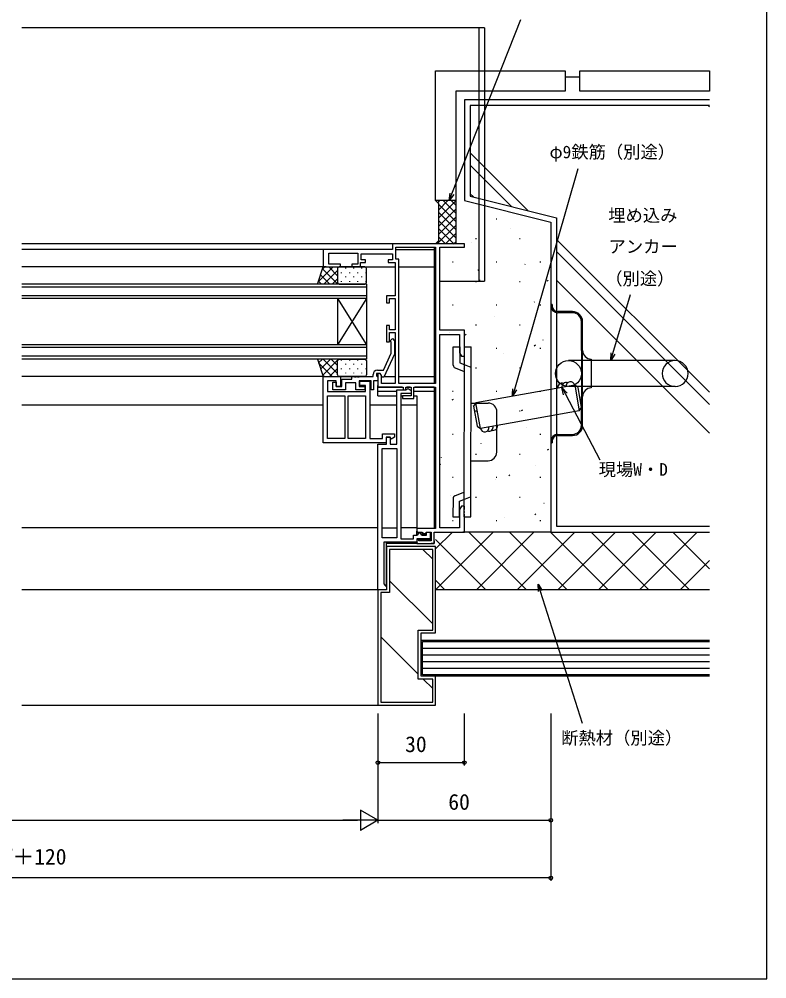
# Model space of a CAD drawing. Units: millimetres, scale not verified. Extents: x -437 to 438, y -344 to 341.
# Drawn here: x 178.8 to 438.2, y -343.5 to -10.6 of the extents above; entities that cross this region are included whole.
import ezdxf
from ezdxf.enums import TextEntityAlignment as Align

# ---------------------------------------------------------------- set-up
doc = ezdxf.new("R2010")
doc.units = ezdxf.units.MM
doc.header["$LTSCALE"] = 2
for name, color, linetype in [('0-2_YKK_11', 7, 'Continuous'), ('0-3_YKK_12', 2, 'Continuous'), ('0-4_YKK_13', 4, 'Continuous'), ('0-5_YKK_D', 6, 'Continuous'), ('0-6_YKK_ZWAK', 7, 'Continuous'), ('0-7_YSS_K', 3, 'Continuous')]:
    doc.layers.add(name, color=color, linetype=linetype)
doc.styles.add('ＭＳ ゴシック', font='')
doc.styles.get('ＭＳ ゴシック').set_extended_font_data('MS Gothic')

msp = doc.modelspace()

# ---------------------------------------------------------------- linework, layer by layer
at = {"layer": '0-2_YKK_11'}
for points in [[(324.796, -187.002), (324.796, -120.002), (331.596, -120.002), (331.596, -126.29), (332.296, -127.502), (333.296, -127.502), (333.296, -118.502), (324.796, -118.502), (324.796, -89.702), (333.296, -89.702), (333.296, -88.502), (308.296, -88.502), (308.296, -90.502), (284.296, -90.502), (284.296, -96.502), (290.296, -96.502), (290.296, -95.502), (286.296, -95.502), (286.296, -91.702), (296.296, -91.702), (296.296, -95.502), (294.296, -95.502), (294.296, -96.502), (297.296, -96.502), (297.296, -95.002), (298.996, -95.002), (298.996, -94.002), (297.496, -94.002), (297.496, -92.002), (308.296, -92.002), (308.296, -94.002), (306.796, -94.002), (306.796, -95.002), (309.296, -95.002), (309.296, -106.502), (306.296, -106.502), (306.296, -109.002), (307.296, -109.002), (307.296, -107.502), (309.296, -107.502)], [(309.296, -107.502), (309.296, -118.302), (307.296, -118.302), (307.296, -116.802), (306.296, -116.802), (306.296, -122.502), (307.296, -122.502), (307.296, -119.302), (309.296, -119.302), (309.296, -137.002), (304.496, -137.002), (304.496, -134.195), (304.096, -133.502), (303.296, -133.502), (303.296, -138.202), (311.996, -138.202), (311.996, -139.202), (312.996, -139.202), (312.996, -138.202), (314.796, -138.202), (314.796, -141.202), (311.796, -141.202), (311.796, -142.202), (315.796, -142.202), (315.796, -138.202), (323.296, -138.202), (323.296, -187.302), (316.796, -187.302), (316.796, -188.502), (318.477, -188.502), (319.446, -189.062), (319.896, -188.802), (320.196, -188.502), (321.796, -188.502), (321.796, -191.502), (317.558, -191.502), (317.241, -190.953), (316.796, -191.072), (316.796, -192.502), (322.796, -192.502)], [(303.096, -132.302), (305.184, -132.302), (307.896, -126.486), (307.896, -122.651), (307.472, -122.227), (308.321, -121.378), (309.096, -122.154), (309.096, -126.752)], [(309.096, -126.752), (305.389, -134.702), (304.789, -134.702), (304.096, -133.502), (302.796, -133.502), (302.796, -134.302), (302.996, -134.502), (303.296, -134.802), (303.296, -136.002), (301.796, -136.002), (301.796, -139.202), (300.896, -139.202), (300.896, -136.002), (296.796, -136.002), (296.796, -138.002), (298.796, -138.002), (298.796, -139.202), (295.596, -139.202), (295.596, -136.702), (291.996, -136.702), (291.996, -139.202), (287.596, -139.202), (287.596, -136.502), (288.796, -136.502), (288.796, -138.002), (290.796, -138.002), (290.796, -135.502), (294.296, -135.502), (294.296, -134.502), (295.038, -134.502), (295.221, -134.622), (295.771, -134.622), (295.955, -134.502), (296.038, -134.502), (296.221, -134.622), (296.771, -134.622), (296.955, -134.502), (301.596, -134.502), (301.596, -133.802)], [(322.796, -192.502), (322.796, -188.502), (333.296, -188.502), (333.296, -182.461), (333.176, -182.277), (333.176, -181.727), (333.296, -181.544), (333.296, -181.461), (333.176, -181.277), (333.176, -180.727), (333.296, -180.544), (333.296, -179.502), (332.296, -179.502), (331.596, -180.715), (331.596, -187.002), (324.796, -187.002)]]:
    msp.add_lwpolyline(points, dxfattribs=at)
for points in [[(323.296, -89.702), (323.296, -137.002), (310.496, -137.002), (310.496, -93.802), (309.496, -93.802), (309.496, -89.702)], [(284.296, -157.502), (284.296, -134.502), (290.296, -134.502), (290.296, -138.002), (288.796, -138.002), (288.796, -136.002), (285.796, -136.002), (285.796, -139.702), (298.996, -139.702), (298.996, -137.702), (296.996, -137.702), (296.996, -136.202), (300.496, -136.202), (300.496, -156.002), (304.896, -156.002), (304.896, -154.402), (308.996, -154.402), (308.996, -155.549), (307.848, -156.212), (307.496, -155.602), (306.096, -155.602), (306.096, -157.502)], [(303.296, -208.502), (303.296, -158.002), (306.296, -158.002), (306.296, -155.602), (307.496, -155.602), (307.496, -158.002), (309.796, -158.002), (309.796, -139.202), (313, -139.202), (313.296, -138.952), (313.742, -138.742), (314.796, -139.351), (314.796, -140.402), (311.296, -140.402), (311.296, -190.802), (315.596, -190.802), (315.596, -189.602), (316.796, -189.602), (317.096, -189.302), (317.596, -188.802), (317.796, -188.802), (318.296, -189.302), (318.596, -189.602), (320.196, -189.602), (320.196, -188.502), (321.396, -188.502), (321.396, -190.802), (316.796, -190.802), (316.796, -192.002), (305.296, -192.002), (305.296, -206.502), (305.796, -207.002), (306.296, -207.502), (306.296, -208.502)], [(285.796, -156.002), (285.796, -141.202), (291.796, -141.202), (291.796, -156.002)], [(292.996, -156.002), (292.996, -141.202), (298.996, -141.202), (298.996, -156.002)], [(304.796, -190.502), (304.796, -159.502), (309.796, -159.502), (309.796, -190.502)]]:
    msp.add_lwpolyline(points, close=True, dxfattribs=at)
msp.add_arc((303.096, -133.802), 1.5, 90.00001, 179.99999, dxfattribs=at)
at = {"layer": '0-3_YKK_12'}
for p, q in [((340.296, -13.502), (179.796, -13.502)), ((338.296, -13.502), (338.296, -28.502)), ((338.296, -28.502), (338.296, -101.506)), ((308.596, -88.502), (179.796, -88.502)), ((322.796, -89.702), (322.796, -137.002)), ((284.596, -90.502), (179.796, -90.502)), ((309.496, -90.502), (322.796, -90.502)), ((285.296, -96.502), (179.796, -96.502)), ((289.796, -96.502), (294.596, -96.502)), ((295.996, -96.502), (309.296, -96.502)), ((310.496, -96.502), (322.796, -96.502)), ((299.296, -102.502), (179.796, -102.502)), ((324.796, -101.508), (340.296, -101.508)), ((299.296, -103.502), (179.796, -103.502)), ((299.296, -106.502), (179.796, -106.502)), ((299.296, -107.502), (179.796, -107.502)), ((289.296, -107.502), (289.296, -123.502)), ((289.296, -107.502), (299.296, -123.502)), ((299.296, -107.502), (289.296, -123.502)), ((299.296, -123.502), (179.796, -123.502)), ((299.296, -124.502), (179.796, -124.502)), ((299.296, -127.502), (179.796, -127.502)), ((284.796, -134.502), (179.796, -134.502)), ((289.796, -134.502), (294.596, -134.502)), ((302.996, -134.502), (303.296, -134.502)), ((304.496, -134.502), (304.674, -134.502)), ((305.471, -134.502), (309.296, -134.502)), ((310.496, -134.502), (322.796, -134.502)), ((303.296, -141.202), (303.296, -137.702)), ((311.696, -138.202), (303.296, -138.202)), ((309.796, -139.702), (303.296, -139.702)), ((314.496, -138.202), (313.296, -138.202)), ((322.796, -139.702), (315.796, -139.702)), ((322.796, -138.202), (316.096, -138.202)), ((322.796, -138.202), (322.796, -187.302)), ((303.296, -141.202), (309.796, -141.202)), ((311.296, -141.202), (311.796, -141.202)), ((315.796, -141.202), (316.796, -141.202)), ((316.796, -141.202), (316.796, -187.602)), ((284.296, -144.502), (179.796, -144.502)), ((309.796, -144.502), (300.496, -144.502)), ((316.796, -144.502), (311.296, -144.502)), ((303.296, -187.002), (179.796, -187.002)), ((304.796, -187.002), (309.796, -187.002)), ((316.796, -187.002), (311.296, -187.002)), ((316.796, -189.602), (316.796, -188.202)), ((317.096, -188.502), (316.796, -188.502)), ((316.796, -189.102), (317.138, -189.102)), ((318.255, -189.102), (320.196, -189.102)), ((321.396, -189.102), (321.796, -189.102)), ((306.296, -207.502), (306.296, -192.002)), ((317.096, -192.502), (306.296, -192.502)), ((316.796, -192.502), (316.796, -192.202)), ((316.813, -191.002), (321.796, -191.002)), ((306.296, -208.502), (179.796, -208.502)), ((306.296, -208.002), (306.296, -208.502))]:
    msp.add_line(p, q, dxfattribs=at)
for points in [[(340.296, -13.502), (340.296, -28.502), (340.296, -101.506)], [(299.296, -102.502), (299.296, -128.502), (179.796, -128.502)], [(322.796, -191.502), (322.796, -192.502), (321.796, -192.502)]]:
    msp.add_lwpolyline(points, dxfattribs=at)
at = {"layer": '0-4_YKK_13'}
for p, q in [((282.583, -101.642), (287.723, -96.502)), ((283.997, -97.399), (284.894, -96.502)), ((284.296, -96.502), (289.796, -96.502)), ((286.208, -96.502), (289.296, -99.591)), ((289.036, -96.502), (289.337, -96.803)), ((298.796, -96.502), (289.796, -96.502)), ((283.36, -99.311), (286.551, -102.502)), ((284.067, -97.19), (289.38, -102.502)), ((284.551, -102.502), (289.296, -97.757)), ((289.296, -97.002), (289.296, -102.002)), ((290.576, -98.472), (290.576, -98.672)), ((291.991, -96.857), (291.991, -97.057)), ((293.406, -98.472), (293.406, -98.672)), ((294.821, -96.857), (294.821, -97.057)), ((296.236, -98.472), (296.236, -98.672)), ((297.651, -96.857), (297.651, -97.057)), ((299.066, -98.472), (299.066, -98.672)), ((299.296, -102.002), (299.296, -97.002)), ((282.653, -101.432), (283.723, -102.502)), ((287.38, -102.502), (289.296, -100.586)), ((289.796, -102.502), (298.796, -102.502)), ((290.576, -101.502), (290.576, -101.702)), ((291.991, -99.887), (291.991, -100.087)), ((293.406, -101.502), (293.406, -101.702)), ((294.821, -99.887), (294.821, -100.087)), ((296.236, -101.502), (296.236, -101.702)), ((297.651, -99.887), (297.651, -100.087)), ((299.066, -101.502), (299.066, -101.702)), ((363.296, -109.502), (363.296, -110.002)), ((363.696, -109.502), (363.296, -109.502)), ((363.696, -109.502), (363.696, -110.002)), ((363.296, -110.002), (363.296, -157.002)), ((370.796, -112.002), (365.696, -112.002)), ((370.796, -112.402), (365.696, -112.402)), ((373.896, -125.502), (373.896, -115.502)), ((374.296, -125.502), (374.296, -115.502)), ((329.41, -130.629), (329.42, -124.253)), ((329.421, -124.252), (331.721, -124.256)), ((331.72, -124.256), (331.712, -129.756)), ((333.2, -183.258), (333.296, -124.258)), ((333.295, -124.258), (335.592, -124.262)), ((335.5, -183.262), (335.592, -124.262)), ((373.896, -125.502), (373.896, -141.502)), ((374.296, -141.502), (374.296, -125.502)), ((282.724, -129.785), (284.007, -128.502)), ((282.725, -129.789), (287.438, -134.502)), ((283.431, -131.907), (286.835, -128.502)), ((284.138, -134.028), (289.322, -128.844)), ((284.267, -128.502), (289.296, -133.532)), ((287.095, -128.502), (289.296, -130.703)), ((289.296, -134.002), (289.296, -129.002)), ((289.638, -128.528), (289.664, -128.502)), ((289.796, -128.502), (298.796, -128.502)), ((290.576, -128.772), (290.576, -128.972)), ((293.406, -128.772), (293.406, -128.972)), ((296.236, -128.772), (296.236, -128.972)), ((299.066, -128.772), (299.066, -128.972)), ((299.296, -129.002), (299.296, -134.002)), ((406.396, -129.002), (369.396, -129.002)), ((377.296, -128.502), (377.296, -138.502)), ((286.492, -134.502), (289.296, -131.698)), ((290.576, -131.802), (290.576, -132.002)), ((291.991, -130.187), (291.991, -130.387)), ((293.406, -131.802), (293.406, -132.002)), ((294.821, -130.187), (294.821, -130.387)), ((296.236, -131.802), (296.236, -132.002)), ((297.651, -130.187), (297.651, -130.387)), ((299.066, -131.802), (299.066, -132.002)), ((330.034, -131.557), (333.207, -132.845)), ((284.139, -134.032), (284.61, -134.502)), ((284.296, -134.502), (289.796, -134.502)), ((289.321, -134.502), (289.455, -134.368)), ((298.796, -134.502), (289.796, -134.502)), ((291.991, -133.217), (291.991, -133.417)), ((294.821, -133.217), (294.821, -133.417)), ((297.651, -133.217), (297.651, -133.417)), ((406.396, -138.002), (369.396, -138.002)), ((373.896, -151.502), (373.896, -141.502)), ((374.296, -151.502), (374.296, -141.502)), ((335.564, -143.762), (341.564, -143.772)), ((344.536, -160.776), (344.559, -146.777)), ((365.696, -154.602), (370.796, -154.602)), ((365.696, -155.002), (370.796, -155.002)), ((363.296, -157.002), (363.296, -157.502)), ((363.296, -157.502), (363.696, -157.502)), ((363.696, -157.002), (363.696, -157.502)), ((335.533, -163.762), (341.531, -163.772)), ((329.964, -175.948), (333.14, -174.671)), ((333.136, -177.151), (335.438, -176.226)), ((329.337, -176.874), (329.326, -183.252)), ((331.626, -183.255), (331.635, -177.755)), ((331.635, -177.755), (333.136, -177.151)), ((329.326, -183.252), (331.626, -183.255)), ((333.2, -183.258), (335.5, -183.262))]:
    msp.add_line(p, q, dxfattribs=at)
for points in [[(289.796, -102.502), (282.296, -102.502), (284.296, -96.502)], [(289.796, -128.502), (282.296, -128.502), (284.296, -134.502)], [(331.712, -129.756), (333.211, -130.364), (335.509, -131.297)]]:
    msp.add_lwpolyline(points, dxfattribs=at)
msp.add_circle((369.396, -133.502), 4.5, dxfattribs=at)
for centre, radius, start, end in [((289.796, -97.002), 0.5, 90, 180), ((298.796, -97.002), 0.5, 0, 90), ((289.796, -102.002), 0.5, 180, 270), ((298.796, -102.002), 0.5, 270, 0), ((365.696, -110.002), 2.4, 180, 270), ((365.696, -110.002), 2, 180, 270), ((370.796, -115.502), 3.5, 0, 90), ((370.796, -115.502), 3.1, 0, 90), ((377.296, -125.502), 3, 180, 270), ((289.796, -129.002), 0.5, 90, 180), ((298.796, -129.002), 0.5, 0, 90), ((406.396, -133.502), 4.5, 90, 270), ((406.396, -133.502), 4.5, 270, 90), ((330.41, -130.631), 1, 179.90534, 247.9075), ((289.796, -134.002), 0.5, 180, 270), ((298.796, -134.002), 0.5, 270, 0), ((377.296, -141.502), 3, 90, 180), ((341.559, -146.772), 3, 359.90656, 89.9066), ((370.796, -151.502), 3.1, 270, 0), ((370.796, -151.502), 3.5, 270, 0), ((365.696, -157.002), 2.4, 90, 180), ((365.696, -157.002), 2, 90, 180), ((341.536, -160.772), 3, 269.90689, 359.90656), ((330.337, -176.876), 1, 111.90869, 179.90534)]:
    msp.add_arc(centre, radius, start, end, dxfattribs=at)
at = {"layer": '0-5_YKK_D'}
for p, q in [((303.263, -251.5), (303.263, -289.5)), ((303.263, -251.5), (303.263, -289.5)), ((303.263, -251.5), (303.263, -269.5)), ((333.263, -251.5), (333.263, -269.5)), ((363.263, -251.5), (363.263, -289.5)), ((363.263, -251.5), (363.263, -309.5)), ((303.263, -268.5), (333.263, -268.5)), ((303.263, -288.5), (297.201, -285)), ((297.201, -285), (297.201, -292)), ((60.263, -288.5), (296.263, -288.5)), ((303.263, -288.5), (291.139, -288.5)), ((303.263, -288.5), (297.201, -292)), ((303.263, -288.5), (363.263, -288.5)), ((363.263, -308.5), (-6.737, -308.5))]:
    msp.add_line(p, q, dxfattribs=at)
for points in [[(327.999, -73.502), (328.935, -71.13), (352.812, -10.614)], [(350.026, -141.394), (350.732, -138.943), (372.767, -62.381)], [(329.571, -71.381), (327.999, -73.502), (328.3, -70.879)], [(384.105, -129.002), (384.831, -126.558), (390.898, -106.113)], [(385.486, -126.752), (384.105, -129.002), (384.176, -126.363)], [(351.388, -139.132), (350.026, -141.394), (350.075, -138.754)], [(367.727, -140.933), (367.149, -138.358), (368.937, -140.299)], [(367.149, -138.358), (368.332, -140.616), (380.279, -163.417)], [(358.953, -209.178), (358.836, -206.541), (360.256, -208.766)], [(358.836, -206.541), (359.605, -208.972), (374.109, -254.821)]]:
    msp.add_lwpolyline(points, dxfattribs=at)
for centre in [(303.263, -268.5), (333.263, -268.5), (363.263, -288.5), (363.263, -308.5)]:
    msp.add_circle(centre, 0.637, dxfattribs=at)
at = {"layer": '0-6_YKK_ZWAK'}
msp.add_lwpolyline([(-436.8, -343.5), (438.2, -343.5), (438.2, 306.5)], dxfattribs=at)
at = {"layer": '0-7_YSS_K'}
for p, q in [((368.296, -30.502), (373.296, -30.502)), ((418.331, -30.502), (418.296, -30.502)), ((417.824, -40.502), (418.331, -41.009)), ((335.296, -56.969), (355.258, -76.931)), ((335.296, -61.212), (349.601, -75.517)), ((335.296, -71.112), (336.402, -72.217)), ((324.296, -74.502), (323.296, -73.502)), ((324.025, -74.231), (324.753, -73.502)), ((324.296, -76.787), (327.581, -73.502)), ((324.296, -79.616), (330.296, -73.616)), ((324.296, -74.502), (324.296, -87.5)), ((330.296, -80.71), (324.296, -74.71)), ((324.296, -82.444), (330.296, -76.444)), ((330.296, -77.882), (325.917, -73.502)), ((330.296, -75.053), (328.745, -73.502)), ((330.296, -73.502), (330.296, -88.502)), ((330.296, -83.539), (324.296, -77.539)), ((324.296, -85.273), (330.296, -79.273)), ((344.306, -79.797), (344.556, -79.797)), ((323.895, -88.502), (330.296, -82.101)), ((330.296, -86.367), (324.296, -80.367)), ((329.603, -88.502), (324.296, -83.196)), ((349.409, -83.148), (349.457, -83.131)), ((326.774, -88.502), (324.296, -86.024)), ((326.724, -88.502), (330.296, -84.93)), ((324.296, -87.502), (323.296, -88.502)), ((323.946, -88.502), (323.621, -88.177)), ((329.552, -88.502), (330.296, -87.758)), ((335.71, -87.999), (335.741, -87.988)), ((337.181, -86.672), (337.431, -86.672)), ((352.381, -86.672), (352.631, -86.672)), ((365.296, -86.969), (418.331, -140.004)), ((365.296, -91.212), (418.331, -144.247)), ((329.106, -94.747), (329.356, -94.747)), ((344.306, -94.747), (344.556, -94.747)), ((354.289, -95.625), (354.336, -95.608)), ((359.506, -94.747), (359.756, -94.747)), ((337.935, -97.631), (338.352, -97.355)), ((337.181, -101.622), (337.431, -101.622)), ((338.688, -101.149), (338.736, -101.132)), ((352.381, -101.622), (352.631, -101.622)), ((361.948, -101.326), (362.365, -101.05)), ((365.296, -101.112), (418.331, -154.147)), ((329.106, -109.697), (329.356, -109.697)), ((344.306, -109.697), (344.556, -109.697)), ((357.519, -108.686), (357.566, -108.669)), ((359.506, -109.697), (359.756, -109.697)), ((343.568, -113.626), (343.615, -113.609)), ((327.968, -119.15), (328.015, -119.134)), ((337.181, -116.572), (337.431, -116.572)), ((352.381, -116.572), (352.631, -116.572)), ((333.513, -120.147), (333.929, -119.871)), ((360.514, -121.83), (360.561, -121.813)), ((329.106, -124.647), (329.356, -124.647)), ((344.306, -124.647), (344.556, -124.647)), ((357.526, -123.842), (357.943, -123.566)), ((359.506, -124.647), (359.756, -124.647)), ((346.798, -126.687), (346.845, -126.67)), ((332.847, -131.627), (332.894, -131.61)), ((337.181, -131.522), (337.431, -131.522)), ((352.381, -131.522), (352.631, -131.522)), ((329.106, -139.597), (329.356, -139.597)), ((371.579, -137.573), (337.275, -143.655)), ((344.306, -139.597), (344.556, -139.597)), ((349.793, -139.831), (349.84, -139.815)), ((359.506, -139.597), (359.756, -139.597)), ((329.09, -142.663), (329.507, -142.387)), ((336.077, -144.688), (336.124, -144.671)), ((337.181, -146.472), (337.431, -146.472)), ((373.15, -146.435), (338.846, -152.516)), ((352.381, -146.472), (352.631, -146.472)), ((353.104, -146.358), (353.521, -146.082)), ((354.672, -152.308), (354.72, -152.291)), ((329.106, -154.547), (329.356, -154.547)), ((344.306, -154.547), (344.556, -154.547)), ((359.506, -154.547), (359.756, -154.547)), ((339.072, -157.832), (339.119, -157.816)), ((362.128, -159.974), (362.545, -159.698)), ((325.356, -162.689), (325.403, -162.673)), ((337.181, -161.422), (337.431, -161.422)), ((352.381, -161.422), (352.631, -161.422)), ((324.865, -165.049), (325.085, -164.903)), ((357.903, -165.369), (357.95, -165.352)), ((329.106, -169.497), (329.356, -169.497)), ((344.306, -169.497), (344.556, -169.497)), ((348.681, -168.874), (349.098, -168.598)), ((359.506, -169.497), (359.756, -169.497)), ((343.951, -170.309), (343.999, -170.293)), ((328.351, -175.834), (328.398, -175.817)), ((337.181, -176.372), (337.431, -176.372)), ((352.381, -176.372), (352.631, -176.372)), ((360.897, -178.513), (360.944, -178.497)), ((357.706, -182.49), (358.123, -182.214)), ((329.106, -184.447), (329.356, -184.447)), ((344.306, -184.447), (344.556, -184.447)), ((347.182, -183.37), (347.229, -183.353)), ((359.506, -184.447), (359.756, -184.447)), ((343.294, -188.502), (323.296, -208.5)), ((329.152, -188.502), (323.296, -194.358)), ((363.296, -188.502), (332.796, -188.502)), ((354.836, -208.502), (334.836, -188.502)), ((357.436, -188.502), (337.436, -208.502)), ((368.978, -208.502), (348.978, -188.502)), ((371.579, -188.502), (351.579, -208.502)), ((383.12, -208.502), (363.12, -188.502)), ((385.721, -188.502), (365.721, -208.502)), ((397.262, -208.502), (377.262, -188.502)), ((399.863, -188.502), (379.863, -208.502)), ((411.404, -208.502), (391.404, -188.502)), ((414.005, -188.502), (394.005, -208.502)), ((418.331, -201.287), (405.546, -188.502)), ((340.693, -208.502), (323.296, -191.105)), ((318.878, -194.502), (322.296, -197.92)), ((418.331, -198.318), (408.147, -208.502)), ((307.296, -205.371), (322.296, -220.371)), ((326.551, -208.502), (323.296, -205.247)), ((418.331, -208.502), (323.296, -208.502)), ((304.296, -224.822), (317.296, -237.822)), ((318.796, -228.802), (418.331, -228.802)), ((318.796, -231.102), (418.331, -231.102)), ((318.796, -233.402), (418.331, -233.402)), ((318.796, -235.702), (418.331, -235.702)), ((318.977, -239.502), (322.296, -242.822)), ((179.796, -248.502), (303.296, -248.502)), ((304.296, -247.272), (304.526, -247.502))]:
    msp.add_line(p, q, dxfattribs=at)
for points in [[(330.296, -35.502), (330.296, -73.502), (323.296, -73.502), (323.296, -28.502), (368.296, -28.502), (368.296, -35.502)], [(373.296, -35.502), (373.296, -28.502), (418.296, -28.502), (418.296, -35.502)], [(371.579, -137.573), (373.15, -146.435), (373.96, -145.275), (372.738, -138.383)], [(338.846, -152.513), (337.275, -143.652), (336.465, -144.811), (337.687, -151.703)], [(323.296, -193.502), (306.296, -193.502), (306.296, -208.502), (303.296, -208.502), (303.296, -248.502), (323.296, -248.502), (323.296, -238.502), (318.296, -238.502), (318.296, -223.502), (323.296, -223.502)], [(322.296, -194.502), (307.296, -194.502), (307.296, -209.502), (304.296, -209.502), (304.296, -247.502), (322.296, -247.502), (322.296, -239.502), (317.296, -239.502), (317.296, -222.502), (322.296, -222.502)]]:
    msp.add_lwpolyline(points, close=True, dxfattribs=at)
for points in [[(418.331, -38.502), (333.296, -38.502), (333.296, -73.502), (363.296, -81.002), (363.296, -188.502), (418.331, -188.502)], [(418.331, -40.502), (335.296, -40.502), (335.296, -71.941), (365.296, -79.441), (365.296, -186.502), (418.331, -186.502)], [(418.331, -238.502), (318.296, -238.502), (318.296, -226.002), (418.331, -226.002)], [(418.331, -238.002), (318.796, -238.002), (318.796, -226.502), (418.331, -226.502)]]:
    msp.add_lwpolyline(points, dxfattribs=at)
for centre, start, end in [((370.103, -137.834), 10.04394, 190.04392), ((367.149, -138.358), 70.04391, 190.04392), ((368.626, -138.096), 70.04391, 190.04392), ((340.322, -152.249), 190.04394, 10.04392), ((341.799, -151.988), 250.04391, 10.04392), ((343.276, -151.726), 250.04391, 10.04392)]:
    msp.add_arc(centre, 1.5, start, end, dxfattribs=at)

# ---------------------------------------------------------------- texts
at = {"layer": '0-5_YKK_D', "style": 'ＭＳ ゴシック'}
for s, height, p in [('φ9鉄筋（別途）', 4.399, (362.827, -60.142)), ('埋め込み', 4.399, (383.194, -82.138)), ('アンカー', 4.399, (383.297, -92.956)), ('（別途）', 4.399, (382.138, -104.081)), ('現場W・D', 4.399, (379.87, -170.304)), ('30', 5.499, (312.723, -266.5)), ('断熱材（別途）', 4.399, (366.864, -263.453)), ('60', 5.499, (327.702, -286.5)), ('躯体開口幅＝W＋120', 5.499, (127.787, -305.52))]:
    msp.add_text(s, height=height, dxfattribs=at).set_placement(p, align=Align.BOTTOM_LEFT)

doc.saveas('drawing.dxf')
